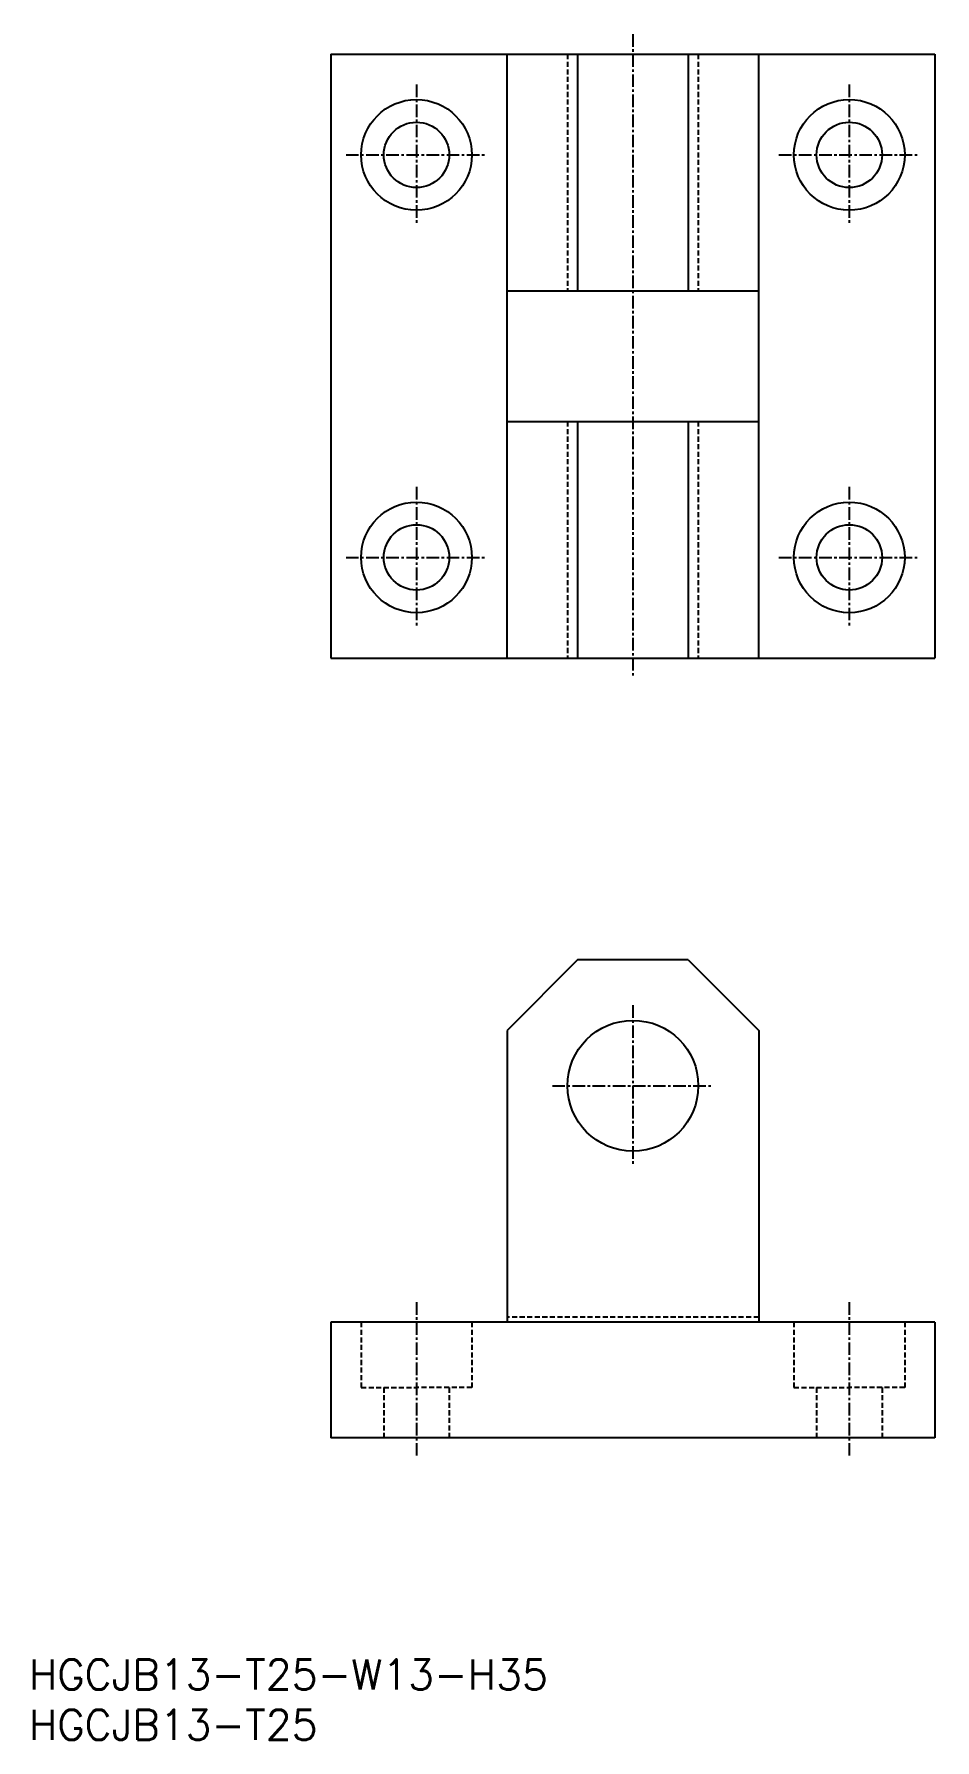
# Model space of a CAD drawing. Extents: x 1 to 90, y 0 to 170.
import ezdxf

# ---------------------------------------------------------------- set-up
doc = ezdxf.new("R2010")
doc.units = 0
doc.linetypes.add('CENTER', pattern=[2, 1.25, -0.25, 0.25, -0.25])
doc.linetypes.add('DASHED', pattern=[0.75, 0.5, -0.25])
doc.layers.get('0').update_dxf_attribs({"linetype": 'CONTINUOUS'})
doc.layers.add('CENTER', color=1, linetype='CENTER')
doc.styles.get("Standard").update_dxf_attribs({"font": 'txt.shx'})

# ---------------------------------------------------------------- blocks, each defined once
blk = doc.blocks.new('*U14')
at = {"color": 7, "linetype": 'CONTINUOUS'}
blk.add_text('HGCJB13-T25', height=3, dxfattribs=at).set_placement((0, 0))
blk = doc.blocks.new('*U15')
at = {"color": 7, "linetype": 'CONTINUOUS'}
blk.add_text('HGCJB13-T25-W13-H35', height=3, dxfattribs=at).set_placement((0, 5))

msp = doc.modelspace()

# ---------------------------------------------------------------- linework, layer by layer
at = {"color": 7, "linetype": 'CONTINUOUS'}
for p, q in [((30, 167.5), (30, 107.5)), ((30, 167.5), (90, 167.5)), ((47.5, 107.5), (47.5, 167.5)), ((54.5, 167.5), (54.5, 144)), ((65.5, 167.5), (65.5, 144)), ((72.5, 107.5), (72.5, 167.5)), ((90, 167.5), (90, 107.5)), ((47.5, 144), (72.5, 144)), ((47.5, 131), (72.5, 131)), ((54.5, 131), (54.5, 107.5)), ((65.5, 131), (65.5, 107.5)), ((30, 107.5), (90, 107.5)), ((54.5, 77.5), (47.5, 70.5)), ((65.5, 77.5), (54.5, 77.5)), ((65.5, 77.5), (72.5, 70.5)), ((47.5, 70.5), (47.5, 41.5)), ((72.5, 70.5), (72.5, 41.5)), ((30, 41.5), (30, 30)), ((90, 41.5), (30, 41.5)), ((90, 41.5), (90, 30)), ((90, 30), (30, 30))]:
    msp.add_line(p, q, dxfattribs=at)
at = {"color": 3, "linetype": 'DASHED'}
for p, q in [((53.5, 167.5), (53.5, 144)), ((66.5, 167.5), (66.5, 144)), ((53.5, 131), (53.5, 107.5)), ((66.5, 131), (66.5, 107.5)), ((33, 41.5), (33, 35)), ((44, 41.5), (44, 35)), ((72.5, 42), (47.5, 42)), ((76, 41.5), (76, 35)), ((87, 41.5), (87, 35)), ((33, 35), (38.5, 35)), ((35.25, 35), (35.25, 30)), ((44, 35), (38.5, 35)), ((41.75, 35), (41.75, 30)), ((76, 35), (81.5, 35)), ((78.25, 35), (78.25, 30)), ((87, 35), (81.5, 35)), ((84.75, 35), (84.75, 30))]:
    msp.add_line(p, q, dxfattribs=at)
at = {"color": 7, "linetype": 'CONTINUOUS'}
for centre, radius in [((38.5, 157.5), 5.5), ((81.5, 157.5), 5.5), ((38.5, 157.5), 3.25), ((81.5, 157.5), 3.25), ((38.5, 117.5), 5.5), ((81.5, 117.5), 5.5), ((38.5, 117.5), 3.25), ((81.5, 117.5), 3.25), ((60, 65), 6.5)]:
    msp.add_circle(centre, radius, dxfattribs=at)
at = {"layer": 'CENTER', "color": 1, "linetype": 'CENTER'}
for p, q in [((60, 169.5), (60, 105.5)), ((38.5, 164.5), (38.5, 150.5)), ((81.5, 164.5), (81.5, 150.5)), ((31.5, 157.5), (45.5, 157.5)), ((74.5, 157.5), (88.5, 157.5)), ((38.5, 124.5), (38.5, 110.5)), ((81.5, 124.5), (81.5, 110.5)), ((31.5, 117.5), (45.5, 117.5)), ((74.5, 117.5), (88.5, 117.5)), ((60, 73), (60, 57)), ((52, 65), (68, 65)), ((38.5, 43.5), (38.5, 28)), ((81.5, 43.5), (81.5, 28))]:
    msp.add_line(p, q, dxfattribs=at)

# ---------------------------------------------------------------- block references
at = {"color": 7, "linetype": 'CONTINUOUS'}
for name in ['*U15', '*U14']:
    msp.add_blockref(name, (0, 0), dxfattribs=at)

doc.saveas('drawing.dxf')
